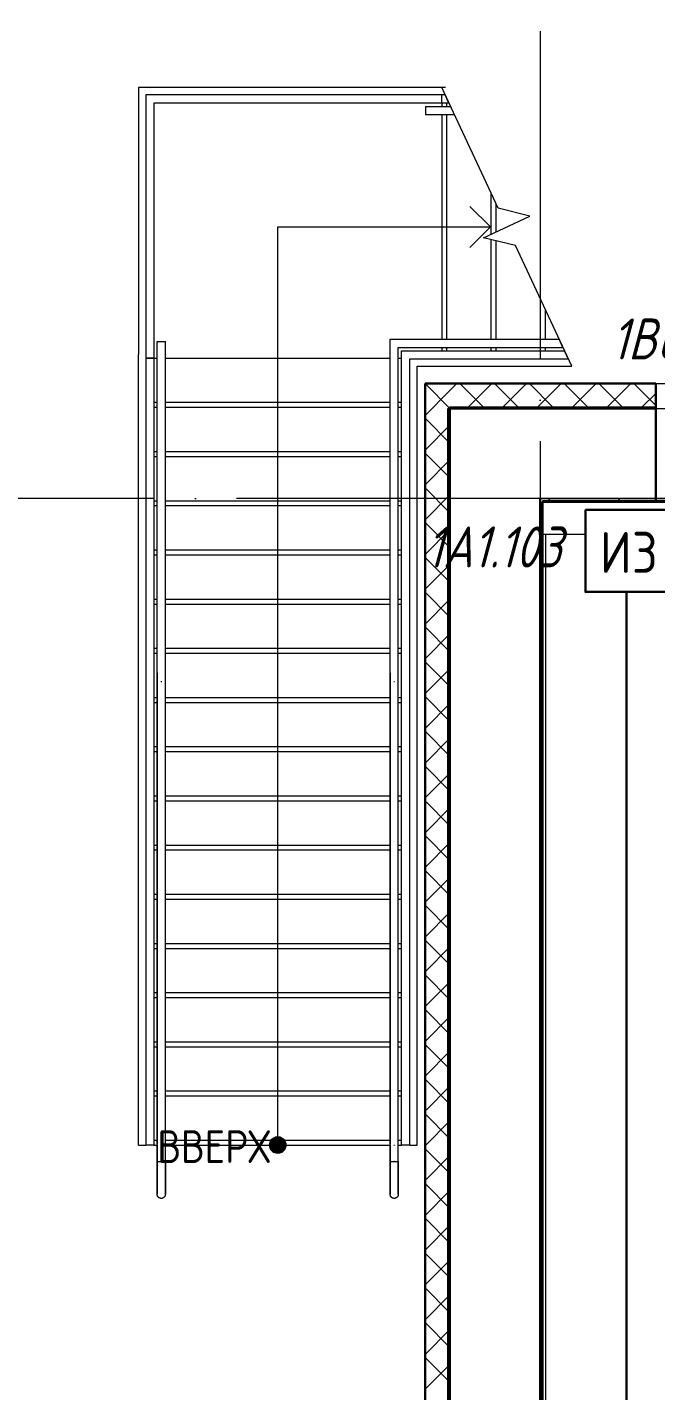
# Model space of a CAD drawing. Header units: millimetres. Extents: x -259793 to 1187961, y -549744 to 43070.
# Drawn here: x -61583 to -57751, y 21415 to 29731 of the extents above; entities that cross this region are included whole.
import ezdxf
from ezdxf.enums import TextEntityAlignment as Align

# ---------------------------------------------------------------- set-up
doc = ezdxf.new("R2010")
doc.units = ezdxf.units.MM
doc.linetypes.add('ADSK_Линия сетки', pattern=[25, 20, -2.5, 0, -2.5])
for name, color, linetype, lineweight in [('RC-Извещатели_охранные', 5, 'Continuous', 30), ('RC-Прочее_оборудование', 5, 'Continuous', 30), ('Лестницы', 252, 'Continuous', 9), ('лс', 5, 'Continuous', 30), ('Ограждение', 252, 'Continuous', 9), ('Оси', 252, 'Continuous', 9), ('Стены внутренние', 7, 'Continuous', 18), ('Стены наружные', 7, 'Continuous', 18), ('Стены штриховка', 7, 'Continuous', 9), ('Стрелки вверх', 7, 'Continuous', 18), ('Траектории лестницы', 7, 'Continuous', 18)]:
    doc.layers.add(name, color=color, linetype=linetype, lineweight=lineweight)
doc.layers.add('RC-Позиционные_обозначения', color=7, linetype='Continuous')
doc.styles.add('GOST Common_1', font='', dxfattribs={"height": 250})
doc.styles.add('ISOCPEUR', font='isocpeur.ttf', dxfattribs={"width": 0.9, "height": 350})
doc.styles.add('RubezhCAD', font='', dxfattribs={"oblique": 10})
doc.styles.get("Standard").update_dxf_attribs({"font": ''})
doc.styles.get('GOST Common_1').set_extended_font_data('GOST type B')
doc.styles.get('RubezhCAD').set_extended_font_data('GOST type A')
doc.styles.get('Standard').set_extended_font_data('GOST type B')

# ---------------------------------------------------------------- blocks, each defined once
blk = doc.blocks.new('RC-UGO-IOM-02')
at = {"layer": 'RC-Извещатели_охранные'}
blk.add_point((0, 0), dxfattribs=at)
blk.add_attdef('PSTN', text='', height=2.5, dxfattribs=at).set_placement((0.977, 2.603), align=Align.BOTTOM_LEFT)
blk.add_wipeout([(2.5, -2.5), (2.5, 2.5), (-2.5, 2.5), (-2.5, -2.5)]).dxf.layer = 'RC-Извещатели_охранные'
blk.add_wipeout([(-2.5, -2.5), (-2.5, 2.5), (2.5, 2.5), (2.5, -2.5)]).dxf.layer = 'RC-Извещатели_охранные'
h = blk.add_hatch(color=256, dxfattribs=at)
h.dxf.hatch_style = 1
h.paths.add_polyline_path([(2.5, 0.8), (2.5, 2.506), (-2.5, 2.499), (-2.5, 0.8)])
h = blk.add_hatch(color=256, dxfattribs=at)
h.dxf.hatch_style = 1
h.paths.add_polyline_path([(2.5, -2.5), (2.5, -0.794), (-2.5, -0.801), (-2.5, -2.5)])
blk.add_lwpolyline([(-2.5, -2.5), (2.5, -2.5), (2.5, 2.5), (-2.5, 2.5)], close=True, dxfattribs=at)
blk = doc.blocks.new('RC-UGO-IZ-01')
at = {"layer": 'RC-Прочее_оборудование'}
blk.add_point((2.5, 0), dxfattribs=at)
blk.add_attdef('PSTN', text='', height=2.5, dxfattribs=at).set_placement((5.664, 2.581), align=Align.BOTTOM_CENTER)
blk.add_wipeout([(2.493, -2.499), (-2.493, -2.499), (-2.493, 2.499), (2.493, 2.499)]).dxf.layer = 'RC-Прочее_оборудование'
blk.add_wipeout([(-2.493, -2.499), (-2.493, 2.499), (2.493, 2.499), (2.493, -2.499)]).dxf.layer = 'RC-Прочее_оборудование'
blk.add_lwpolyline([(-2.493, 2.499), (2.493, 2.499), (2.493, -2.499), (-2.493, -2.499), (-2.493, 2.499)], close=True, dxfattribs=at)
blk.add_lwpolyline([(-2.493, 2.499), (-2.487, 2.499)], dxfattribs=at)
blk.add_lwpolyline([(-2.493, 2.499), (-2.487, 2.499)], dxfattribs=at)
at = {"layer": 'RC-Прочее_оборудование', "ltscale": 100, "style": 'ISOCPEUR', "width": 0.9}
blk.add_text('ИЗ', height=2.5, dxfattribs=at).set_placement((0.145, -0.085), align=Align.MIDDLE)
blk = doc.blocks.new('1 этаж')
at = {"layer": 'Стрелки вверх', "true_color": 0x636466}
h = blk.add_hatch(color=251, dxfattribs=at)
edge = h.paths.add_edge_path()
edge.add_arc((-60055.8, 22913.3), 50, 0, 360)
blk.add_hatch(color=251, dxfattribs=at).paths.add_polyline_path([(-60055.8, 22863.3), (-60028.8, 22871.2), (-60010.3, 22892.5), (-60006.3, 22920.4), (-60018, 22946), (-60041.7, 22961.2), (-60069.9, 22961.2), (-60093.6, 22946), (-60105.3, 22920.4), (-60101.3, 22892.5), (-60082.8, 22871.2)])
at = {"layer": 'Лестницы', "color": 251, "true_color": 0x636466}
for p, q in [((-60905.8, 29363.3), (-60905.8, 27735.9)), ((-59033.2, 29363.3), (-60905.8, 29363.3)), ((-58712.3, 28626.6), (-59055.8, 29363.3)), ((-59055.8, 29268.3), (-59055.8, 29248.3)), ((-59055.8, 29198.3), (-59055.8, 27828.3)), ((-59025.8, 29268.3), (-59025.8, 29248.3)), ((-59025.8, 29198.3), (-59025.8, 27828.3)), ((-58755.8, 28719.9), (-58755.8, 28468.3)), ((-58725.8, 28655.6), (-58725.8, 28482.3)), ((-58517.8, 28579.3), (-58712.3, 28626.6)), ((-58801.1, 28447.2), (-58517.8, 28579.3)), ((-58606.6, 28400), (-58801.1, 28447.2)), ((-58755.8, 28436.2), (-58755.8, 27828.3)), ((-58725.8, 28428.9), (-58725.8, 27828.3)), ((-58263.1, 27663.3), (-58606.6, 28400)), ((-58455.8, 28076.6), (-58455.8, 27828.3)), ((-58425.8, 28012.2), (-58425.8, 27828.3)), ((-59055.8, 27778.3), (-59055.8, 27758.3)), ((-59025.8, 27778.3), (-59025.8, 27758.3)), ((-58755.8, 27778.3), (-58755.8, 27758.3)), ((-58725.8, 27778.3), (-58725.8, 27758.3)), ((-58455.8, 27778.3), (-58455.8, 27758.3)), ((-58425.8, 27778.3), (-58425.8, 27758.3)), ((-60905.8, 22913.3), (-60905.8, 27735.9)), ((-60811.2, 27713.3), (-60791.2, 27713.3)), ((-60741.2, 27713.3), (-59370.8, 27713.3)), ((-59320.8, 27713.3), (-59300.8, 27713.3)), ((-59205.8, 27663.3), (-59033.2, 27663.3)), ((-59205.8, 22913.3), (-59205.8, 27663.3)), ((-59033.2, 27663.3), (-58263.1, 27663.3)), ((-60811.2, 27443.3), (-60791.2, 27443.3)), ((-60741.2, 27443.3), (-59370.8, 27443.3)), ((-59320.8, 27443.3), (-59300.8, 27443.3)), ((-60811.2, 27413.3), (-60791.2, 27413.3)), ((-60741.2, 27413.3), (-59370.8, 27413.3)), ((-59320.8, 27413.3), (-59300.8, 27413.3)), ((-60811.2, 27143.3), (-60791.2, 27143.3)), ((-60811.2, 27113.3), (-60791.2, 27113.3)), ((-60741.2, 27143.3), (-59370.8, 27143.3)), ((-60741.2, 27113.3), (-59370.8, 27113.3)), ((-59320.8, 27143.3), (-59300.8, 27143.3)), ((-59320.8, 27113.3), (-59300.8, 27113.3)), ((-60811.2, 26843.3), (-60791.2, 26843.3)), ((-60811.2, 26813.3), (-60791.2, 26813.3)), ((-60741.2, 26843.3), (-59370.8, 26843.3)), ((-60741.2, 26813.3), (-59370.8, 26813.3)), ((-59320.8, 26843.3), (-59300.8, 26843.3)), ((-59320.8, 26813.3), (-59300.8, 26813.3)), ((-60811.2, 26543.3), (-60791.2, 26543.3)), ((-60741.2, 26543.3), (-59370.8, 26543.3)), ((-59320.8, 26543.3), (-59300.8, 26543.3)), ((-60811.2, 26513.3), (-60791.2, 26513.3)), ((-60741.2, 26513.3), (-59370.8, 26513.3)), ((-59320.8, 26513.3), (-59300.8, 26513.3)), ((-60811.2, 26243.3), (-60791.2, 26243.3)), ((-60811.2, 26213.3), (-60791.2, 26213.3)), ((-60741.2, 26243.3), (-59370.8, 26243.3)), ((-60741.2, 26213.3), (-59370.8, 26213.3)), ((-59320.8, 26243.3), (-59300.8, 26243.3)), ((-59320.8, 26213.3), (-59300.8, 26213.3)), ((-60811.2, 25943.3), (-60791.2, 25943.3)), ((-60811.2, 25913.3), (-60791.2, 25913.3)), ((-60741.2, 25943.3), (-59370.8, 25943.3)), ((-60741.2, 25913.3), (-59370.8, 25913.3)), ((-59320.8, 25943.3), (-59300.8, 25943.3)), ((-59320.8, 25913.3), (-59300.8, 25913.3)), ((-60811.2, 25643.3), (-60791.2, 25643.3)), ((-60811.2, 25613.3), (-60791.2, 25613.3)), ((-60741.2, 25643.3), (-59370.8, 25643.3)), ((-60741.2, 25613.3), (-59370.8, 25613.3)), ((-59320.8, 25643.3), (-59300.8, 25643.3)), ((-59320.8, 25613.3), (-59300.8, 25613.3)), ((-60811.2, 25343.3), (-60791.2, 25343.3)), ((-60811.2, 25313.3), (-60791.2, 25313.3)), ((-60741.2, 25343.3), (-59370.8, 25343.3)), ((-60741.2, 25313.3), (-59370.8, 25313.3)), ((-59320.8, 25343.3), (-59300.8, 25343.3)), ((-59320.8, 25313.3), (-59300.8, 25313.3)), ((-60811.2, 25043.3), (-60791.2, 25043.3)), ((-60741.2, 25043.3), (-59370.8, 25043.3)), ((-59320.8, 25043.3), (-59300.8, 25043.3)), ((-60811.2, 25013.3), (-60791.2, 25013.3)), ((-60741.2, 25013.3), (-59370.8, 25013.3)), ((-59320.8, 25013.3), (-59300.8, 25013.3)), ((-60811.2, 24743.3), (-60791.2, 24743.3)), ((-60811.2, 24713.3), (-60791.2, 24713.3)), ((-60741.2, 24743.3), (-59370.8, 24743.3)), ((-60741.2, 24713.3), (-59370.8, 24713.3)), ((-59320.8, 24743.3), (-59300.8, 24743.3)), ((-59320.8, 24713.3), (-59300.8, 24713.3)), ((-60811.2, 24443.3), (-60791.2, 24443.3)), ((-60811.2, 24413.3), (-60791.2, 24413.3)), ((-60741.2, 24443.3), (-59370.8, 24443.3)), ((-60741.2, 24413.3), (-59370.8, 24413.3)), ((-59320.8, 24443.3), (-59300.8, 24443.3)), ((-59320.8, 24413.3), (-59300.8, 24413.3)), ((-60811.2, 24143.3), (-60791.2, 24143.3)), ((-60741.2, 24143.3), (-59370.8, 24143.3)), ((-59320.8, 24143.3), (-59300.8, 24143.3)), ((-60811.2, 24113.3), (-60791.2, 24113.3)), ((-60741.2, 24113.3), (-59370.8, 24113.3)), ((-59320.8, 24113.3), (-59300.8, 24113.3)), ((-60811.2, 23843.3), (-60791.2, 23843.3)), ((-60811.2, 23813.3), (-60791.2, 23813.3)), ((-60741.2, 23843.3), (-59370.8, 23843.3)), ((-60741.2, 23813.3), (-59370.8, 23813.3)), ((-59320.8, 23843.3), (-59300.8, 23843.3)), ((-59320.8, 23813.3), (-59300.8, 23813.3)), ((-60811.2, 23543.3), (-60791.2, 23543.3)), ((-60741.2, 23543.3), (-59370.8, 23543.3)), ((-59320.8, 23543.3), (-59300.8, 23543.3)), ((-60811.2, 23513.3), (-60791.2, 23513.3)), ((-60741.2, 23513.3), (-59370.8, 23513.3)), ((-59320.8, 23513.3), (-59300.8, 23513.3)), ((-60811.2, 23243.3), (-60791.2, 23243.3)), ((-60811.2, 23213.3), (-60791.2, 23213.3)), ((-60741.2, 23243.3), (-59370.8, 23243.3)), ((-60741.2, 23213.3), (-59370.8, 23213.3)), ((-59320.8, 23243.3), (-59300.8, 23243.3)), ((-59320.8, 23213.3), (-59300.8, 23213.3)), ((-60905.8, 22913.3), (-60861.2, 22913.3)), ((-60811.2, 22943.3), (-60791.2, 22943.3)), ((-60811.2, 22913.3), (-60791.2, 22913.3)), ((-60741.2, 22943.3), (-59370.8, 22943.3)), ((-60741.2, 22913.3), (-59370.8, 22913.3)), ((-59320.8, 22943.3), (-59300.8, 22943.3)), ((-59320.8, 22913.3), (-59300.8, 22913.3)), ((-59250.8, 22913.3), (-59205.8, 22913.3))]:
    blk.add_line(p, q, dxfattribs=at)
at = {"layer": 'Ограждение', "color": 251, "true_color": 0x636466}
for p, q in [((-60861.2, 29318.3), (-60861.2, 27713.3)), ((-59055.8, 29318.3), (-60861.2, 29318.3)), ((-59055.8, 29268.3), (-59055.8, 29318.3)), ((-59034.8, 29318.3), (-59055.8, 29318.3)), ((-59011.5, 29268.3), (-59034.8, 29318.3)), ((-59011.5, 29268.3), (-59034.8, 29318.3)), ((-60811.2, 29268.3), (-60811.2, 27713.3)), ((-59055.8, 29268.3), (-60811.2, 29268.3)), ((-59155.8, 29248.3), (-59155.8, 29198.3)), ((-59155.8, 29248.3), (-59055.8, 29248.3)), ((-59155.8, 29198.3), (-59055.8, 29198.3)), ((-59011.5, 29268.3), (-59055.8, 29268.3)), ((-59055.8, 29248.3), (-59002.2, 29248.3)), ((-59055.8, 29198.3), (-58978.9, 29198.3)), ((-58978.9, 29198.3), (-59002.2, 29248.3)), ((-60791.2, 27813.3), (-60741.2, 27813.3)), ((-60791.2, 27413.3), (-60791.2, 27813.3)), ((-60741.2, 27413.3), (-60741.2, 27813.3)), ((-59370.8, 27828.3), (-59220.4, 27828.3)), ((-59370.8, 27677.9), (-59370.8, 27828.3)), ((-59320.8, 27778.3), (-59220.4, 27778.3)), ((-59320.8, 27677.9), (-59320.8, 27778.3)), ((-59220.4, 27828.3), (-58340, 27828.3)), ((-59220.4, 27778.3), (-58316.7, 27778.3)), ((-58316.7, 27778.3), (-58340, 27828.3)), ((-60861.2, 27713.3), (-60811.2, 27713.3)), ((-60861.2, 27713.3), (-60861.2, 27413.3)), ((-60811.2, 27713.3), (-60861.2, 27713.3)), ((-60811.2, 27713.3), (-60811.2, 27413.3)), ((-59300.8, 27758.3), (-59000.8, 27758.3)), ((-59300.8, 27413.3), (-59300.8, 27758.3)), ((-59250.8, 27708.3), (-59000.8, 27708.3)), ((-59250.8, 27413.3), (-59250.8, 27708.3)), ((-59000.8, 27758.3), (-58307.4, 27758.3)), ((-59000.8, 27708.3), (-58284.1, 27708.3)), ((-58284.1, 27708.3), (-58307.4, 27758.3)), ((-58284.1, 27708.3), (-58307.4, 27758.3)), ((-59370.8, 27413.3), (-59370.8, 27677.9)), ((-59320.8, 27413.3), (-59320.8, 27677.9)), ((-60861.2, 27413.3), (-60861.2, 22913.3)), ((-60811.2, 27413.3), (-60811.2, 22913.3)), ((-60791.2, 22913.3), (-60791.2, 27413.3)), ((-60741.2, 22913.3), (-60741.2, 27413.3)), ((-59370.8, 22913.3), (-59370.8, 27413.3)), ((-59320.8, 22913.3), (-59320.8, 27413.3)), ((-59300.8, 22913.3), (-59300.8, 27413.3)), ((-59250.8, 22913.3), (-59250.8, 27413.3)), ((-57750.8, 26856.3), (-56000.8, 26856.3)), ((-54910.8, 26636.3), (-58440.8, 26636.3)), ((-58420.8, 21341.3), (-58420.8, 26636.3)), ((-60791.2, 25793), (-60791.2, 22919.5)), ((-60741.2, 22919.5), (-60741.2, 25793)), ((-59370.8, 25793), (-59370.8, 22919.5)), ((-59320.8, 22919.5), (-59320.8, 25793)), ((-60811.2, 22913.3), (-60861.2, 22913.3)), ((-60791.2, 22913.8), (-60791.2, 22813.3)), ((-60791.2, 22813.3), (-60791.2, 22913.3)), ((-60741.2, 22813.3), (-60741.2, 22913.8)), ((-60741.2, 22813.3), (-60741.2, 22913.3)), ((-59370.8, 22913.8), (-59370.8, 22813.3)), ((-59370.8, 22813.3), (-59370.8, 22913.3)), ((-59320.8, 22813.3), (-59320.8, 22913.8)), ((-59320.8, 22813.3), (-59320.8, 22913.3)), ((-59250.8, 22913.3), (-59300.8, 22913.3)), ((-60791.2, 22813.3), (-60741.2, 22813.3)), ((-60768.5, 22813.3), (-60763.9, 22813.3)), ((-60766.2, 22813.3), (-60768.5, 22813.3)), ((-60763.9, 22813.3), (-60766.2, 22813.3)), ((-59370.8, 22813.3), (-59320.8, 22813.3)), ((-59348.1, 22813.3), (-59343.5, 22813.3)), ((-59345.8, 22813.3), (-59348.1, 22813.3)), ((-59343.5, 22813.3), (-59345.8, 22813.3))]:
    blk.add_line(p, q, dxfattribs=at)
at = {"layer": 'Ограждение', "color": 251, "true_color": 0x636466, "flags": 128}
for points in [[(-60768.9, 25740.1), (-60766.2, 25739.7), (-60763.5, 25740.1)], [(-59348.5, 25740.1), (-59345.8, 25739.7), (-59343.1, 25740.1)], [(-60791.2, 22813.3), (-60791.2, 22805.3), (-60791.2, 22797.3), (-60791.2, 22789.3), (-60791.2, 22781.4), (-60791.2, 22773.5), (-60791.2, 22765.7), (-60791.2, 22758), (-60791.2, 22750.4), (-60791.2, 22742.8), (-60791.2, 22735.4), (-60791.2, 22728.1), (-60791.2, 22720.9), (-60791.2, 22713.9), (-60791.2, 22707), (-60791.2, 22700.3), (-60791.2, 22693.8), (-60791.2, 22687.5), (-60791.2, 22681.4), (-60791.2, 22675.5), (-60791.2, 22669.8), (-60791.2, 22664.3), (-60791.2, 22659.1), (-60791.2, 22654.1), (-60791.2, 22649.4), (-60791.2, 22645), (-60791.2, 22640.8), (-60791.2, 22636.9), (-60791.2, 22633.2), (-60791.2, 22629.9), (-60791.2, 22626.9), (-60791.2, 22624.1), (-60791.2, 22621.7), (-60791.2, 22619.5), (-60791.2, 22617.7), (-60791.2, 22616.2), (-60791.2, 22615), (-60791.2, 22614.1), (-60791.2, 22613.5), (-60791.2, 22613.3), (-60791.2, 22613.3)], [(-60791.2, 22613.3), (-60791.2, 22613.4), (-60791.2, 22613.9), (-60791.2, 22614.7), (-60791.2, 22615.8), (-60791.2, 22617.3), (-60791.2, 22619), (-60791.2, 22621.1), (-60791.2, 22623.4), (-60791.2, 22626.1), (-60791.2, 22629.1), (-60791.2, 22632.3), (-60791.2, 22635.9), (-60791.2, 22639.7), (-60791.2, 22643.8), (-60791.2, 22648.2), (-60791.2, 22652.8), (-60791.2, 22657.8), (-60791.2, 22662.9), (-60791.2, 22668.3), (-60791.2, 22673.9), (-60791.2, 22679.8), (-60791.2, 22685.8), (-60791.2, 22692.1), (-60791.2, 22698.6), (-60791.2, 22705.2), (-60791.2, 22712), (-60791.2, 22719), (-60791.2, 22726.1), (-60791.2, 22733.4), (-60791.2, 22740.8), (-60791.2, 22748.3), (-60791.2, 22755.9), (-60791.2, 22763.6), (-60791.2, 22771.4), (-60791.2, 22779.3), (-60791.2, 22787.2), (-60791.2, 22795.1), (-60791.2, 22803.1), (-60791.2, 22811.1), (-60791.2, 22813.3)], [(-60741.2, 22813.3), (-60741.2, 22805.3), (-60741.2, 22797.3), (-60741.2, 22789.3), (-60741.2, 22781.4), (-60741.2, 22773.5), (-60741.2, 22765.7), (-60741.2, 22758), (-60741.2, 22750.4), (-60741.2, 22742.8), (-60741.2, 22735.4), (-60741.2, 22728.1), (-60741.2, 22720.9), (-60741.2, 22713.9), (-60741.2, 22707), (-60741.2, 22700.3), (-60741.2, 22693.8), (-60741.2, 22687.5), (-60741.2, 22681.4), (-60741.2, 22675.5), (-60741.2, 22669.8), (-60741.2, 22664.3), (-60741.2, 22659.1), (-60741.2, 22654.1), (-60741.2, 22649.4), (-60741.2, 22645), (-60741.2, 22640.8), (-60741.2, 22636.9), (-60741.2, 22633.2), (-60741.2, 22629.9), (-60741.2, 22626.9), (-60741.2, 22624.1), (-60741.2, 22621.7), (-60741.2, 22619.5), (-60741.2, 22617.7), (-60741.2, 22616.2), (-60741.2, 22615), (-60741.2, 22614.1), (-60741.2, 22613.5), (-60741.2, 22613.3), (-60741.2, 22613.3)], [(-60741.2, 22613.3), (-60741.2, 22613.4), (-60741.2, 22613.9), (-60741.2, 22614.7), (-60741.2, 22615.8), (-60741.2, 22617.3), (-60741.2, 22619), (-60741.2, 22621.1), (-60741.2, 22623.4), (-60741.2, 22626.1), (-60741.2, 22629.1), (-60741.2, 22632.3), (-60741.2, 22635.9), (-60741.2, 22639.7), (-60741.2, 22643.8), (-60741.2, 22648.2), (-60741.2, 22652.8), (-60741.2, 22657.8), (-60741.2, 22662.9), (-60741.2, 22668.3), (-60741.2, 22673.9), (-60741.2, 22679.8), (-60741.2, 22685.8), (-60741.2, 22692.1), (-60741.2, 22698.6), (-60741.2, 22705.2), (-60741.2, 22712), (-60741.2, 22719), (-60741.2, 22726.1), (-60741.2, 22733.4), (-60741.2, 22740.8), (-60741.2, 22748.3), (-60741.2, 22755.9), (-60741.2, 22763.6), (-60741.2, 22771.4), (-60741.2, 22779.3), (-60741.2, 22787.2), (-60741.2, 22795.1), (-60741.2, 22803.1), (-60741.2, 22811.1), (-60741.2, 22813.3)], [(-59370.8, 22813.3), (-59370.8, 22805.3), (-59370.8, 22797.3), (-59370.8, 22789.3), (-59370.8, 22781.4), (-59370.8, 22773.5), (-59370.8, 22765.7), (-59370.8, 22758), (-59370.8, 22750.4), (-59370.8, 22742.8), (-59370.8, 22735.4), (-59370.8, 22728.1), (-59370.8, 22720.9), (-59370.8, 22713.9), (-59370.8, 22707), (-59370.8, 22700.3), (-59370.8, 22693.8), (-59370.8, 22687.5), (-59370.8, 22681.4), (-59370.8, 22675.5), (-59370.8, 22669.8), (-59370.8, 22664.3), (-59370.8, 22659.1), (-59370.8, 22654.1), (-59370.8, 22649.4), (-59370.8, 22645), (-59370.8, 22640.8), (-59370.8, 22636.9), (-59370.8, 22633.2), (-59370.8, 22629.9), (-59370.8, 22626.9), (-59370.8, 22624.1), (-59370.8, 22621.7), (-59370.8, 22619.5), (-59370.8, 22617.7), (-59370.8, 22616.2), (-59370.8, 22615), (-59370.8, 22614.1), (-59370.8, 22613.5), (-59370.8, 22613.3), (-59370.8, 22613.3)], [(-59370.8, 22613.3), (-59370.8, 22613.4), (-59370.8, 22613.9), (-59370.8, 22614.7), (-59370.8, 22615.8), (-59370.8, 22617.3), (-59370.8, 22619), (-59370.8, 22621.1), (-59370.8, 22623.4), (-59370.8, 22626.1), (-59370.8, 22629.1), (-59370.8, 22632.3), (-59370.8, 22635.9), (-59370.8, 22639.7), (-59370.8, 22643.8), (-59370.8, 22648.2), (-59370.8, 22652.8), (-59370.8, 22657.8), (-59370.8, 22662.9), (-59370.8, 22668.3), (-59370.8, 22673.9), (-59370.8, 22679.8), (-59370.8, 22685.8), (-59370.8, 22692.1), (-59370.8, 22698.6), (-59370.8, 22705.2), (-59370.8, 22712), (-59370.8, 22719), (-59370.8, 22726.1), (-59370.8, 22733.4), (-59370.8, 22740.8), (-59370.8, 22748.3), (-59370.8, 22755.9), (-59370.8, 22763.6), (-59370.8, 22771.4), (-59370.8, 22779.3), (-59370.8, 22787.2), (-59370.8, 22795.1), (-59370.8, 22803.1), (-59370.8, 22811.1), (-59370.8, 22813.3)], [(-59320.8, 22813.3), (-59320.8, 22805.3), (-59320.8, 22797.3), (-59320.8, 22789.3), (-59320.8, 22781.4), (-59320.8, 22773.5), (-59320.8, 22765.7), (-59320.8, 22758), (-59320.8, 22750.4), (-59320.8, 22742.8), (-59320.8, 22735.4), (-59320.8, 22728.1), (-59320.8, 22720.9), (-59320.8, 22713.9), (-59320.8, 22707), (-59320.8, 22700.3), (-59320.8, 22693.8), (-59320.8, 22687.5), (-59320.8, 22681.4), (-59320.8, 22675.5), (-59320.8, 22669.8), (-59320.8, 22664.3), (-59320.8, 22659.1), (-59320.8, 22654.1), (-59320.8, 22649.4), (-59320.8, 22645), (-59320.8, 22640.8), (-59320.8, 22636.9), (-59320.8, 22633.2), (-59320.8, 22629.9), (-59320.8, 22626.9), (-59320.8, 22624.1), (-59320.8, 22621.7), (-59320.8, 22619.5), (-59320.8, 22617.7), (-59320.8, 22616.2), (-59320.8, 22615), (-59320.8, 22614.1), (-59320.8, 22613.5), (-59320.8, 22613.3), (-59320.8, 22613.3)], [(-59320.8, 22613.3), (-59320.8, 22613.4), (-59320.8, 22613.9), (-59320.8, 22614.7), (-59320.8, 22615.8), (-59320.8, 22617.3), (-59320.8, 22619), (-59320.8, 22621.1), (-59320.8, 22623.4), (-59320.8, 22626.1), (-59320.8, 22629.1), (-59320.8, 22632.3), (-59320.8, 22635.9), (-59320.8, 22639.7), (-59320.8, 22643.8), (-59320.8, 22648.2), (-59320.8, 22652.8), (-59320.8, 22657.8), (-59320.8, 22662.9), (-59320.8, 22668.3), (-59320.8, 22673.9), (-59320.8, 22679.8), (-59320.8, 22685.8), (-59320.8, 22692.1), (-59320.8, 22698.6), (-59320.8, 22705.2), (-59320.8, 22712), (-59320.8, 22719), (-59320.8, 22726.1), (-59320.8, 22733.4), (-59320.8, 22740.8), (-59320.8, 22748.3), (-59320.8, 22755.9), (-59320.8, 22763.6), (-59320.8, 22771.4), (-59320.8, 22779.3), (-59320.8, 22787.2), (-59320.8, 22795.1), (-59320.8, 22803.1), (-59320.8, 22811.1), (-59320.8, 22813.3)], [(-60766.2, 22588.3), (-60767.2, 22588.3), (-60768.2, 22588.3), (-60769.2, 22588.4), (-60770.2, 22588.6), (-60771.2, 22588.8), (-60772.1, 22589), (-60773.1, 22589.2), (-60774.1, 22589.5), (-60775, 22589.9), (-60775.9, 22590.2), (-60776.9, 22590.7), (-60777.7, 22591.1), (-60778.6, 22591.6), (-60779.5, 22592.1), (-60780.3, 22592.6), (-60781.1, 22593.2), (-60781.9, 22593.8), (-60782.7, 22594.5), (-60783.4, 22595.1), (-60784.1, 22595.9), (-60784.8, 22596.6), (-60785.5, 22597.3), (-60786.1, 22598.1), (-60786.7, 22598.9), (-60787.2, 22599.8), (-60787.8, 22600.6), (-60788.3, 22601.5), (-60788.7, 22602.4), (-60789.1, 22603.3), (-60789.5, 22604.2), (-60789.8, 22605.1), (-60790.2, 22606.1), (-60790.4, 22607.1), (-60790.6, 22608), (-60790.8, 22609), (-60791, 22610), (-60791.1, 22611), (-60791.2, 22612), (-60791.2, 22613), (-60791.2, 22613.3)], [(-60741.2, 22613.3), (-60741.2, 22612.3), (-60741.3, 22611.3), (-60741.4, 22610.3), (-60741.5, 22609.3), (-60741.7, 22608.3), (-60741.9, 22607.3), (-60742.2, 22606.4), (-60742.5, 22605.4), (-60742.8, 22604.5), (-60743.2, 22603.5), (-60743.6, 22602.6), (-60744, 22601.7), (-60744.5, 22600.8), (-60745, 22600), (-60745.6, 22599.2), (-60746.1, 22598.3), (-60746.8, 22597.5), (-60747.4, 22596.8), (-60748.1, 22596), (-60748.8, 22595.3), (-60749.5, 22594.7), (-60750.3, 22594), (-60751.1, 22593.4), (-60751.9, 22592.8), (-60752.7, 22592.2), (-60753.5, 22591.7), (-60754.4, 22591.2), (-60755.3, 22590.8), (-60756.2, 22590.3), (-60757.1, 22590), (-60758.1, 22589.6), (-60759, 22589.3), (-60760, 22589.1), (-60761, 22588.8), (-60762, 22588.6), (-60762.9, 22588.5), (-60763.9, 22588.4), (-60764.9, 22588.3), (-60765.9, 22588.3), (-60766.2, 22588.3)], [(-59345.8, 22588.3), (-59346.8, 22588.3), (-59347.8, 22588.3), (-59348.8, 22588.4), (-59349.8, 22588.6), (-59350.8, 22588.8), (-59351.7, 22589), (-59352.7, 22589.2), (-59353.7, 22589.5), (-59354.6, 22589.9), (-59355.5, 22590.2), (-59356.5, 22590.7), (-59357.3, 22591.1), (-59358.2, 22591.6), (-59359.1, 22592.1), (-59359.9, 22592.6), (-59360.7, 22593.2), (-59361.5, 22593.8), (-59362.3, 22594.5), (-59363, 22595.1), (-59363.7, 22595.9), (-59364.4, 22596.6), (-59365.1, 22597.3), (-59365.7, 22598.1), (-59366.3, 22598.9), (-59366.8, 22599.8), (-59367.4, 22600.6), (-59367.9, 22601.5), (-59368.3, 22602.4), (-59368.7, 22603.3), (-59369.1, 22604.2), (-59369.4, 22605.1), (-59369.8, 22606.1), (-59370, 22607.1), (-59370.2, 22608), (-59370.4, 22609), (-59370.6, 22610), (-59370.7, 22611), (-59370.8, 22612), (-59370.8, 22613), (-59370.8, 22613.3)], [(-59320.8, 22613.3), (-59320.8, 22612.3), (-59320.9, 22611.3), (-59321, 22610.3), (-59321.1, 22609.3), (-59321.3, 22608.3), (-59321.5, 22607.3), (-59321.8, 22606.4), (-59322.1, 22605.4), (-59322.4, 22604.5), (-59322.8, 22603.5), (-59323.2, 22602.6), (-59323.6, 22601.7), (-59324.1, 22600.8), (-59324.6, 22600), (-59325.2, 22599.2), (-59325.7, 22598.3), (-59326.4, 22597.5), (-59327, 22596.8), (-59327.7, 22596), (-59328.4, 22595.3), (-59329.1, 22594.7), (-59329.9, 22594), (-59330.7, 22593.4), (-59331.5, 22592.8), (-59332.3, 22592.2), (-59333.1, 22591.7), (-59334, 22591.2), (-59334.9, 22590.8), (-59335.8, 22590.3), (-59336.7, 22590), (-59337.7, 22589.6), (-59338.6, 22589.3), (-59339.6, 22589.1), (-59340.6, 22588.8), (-59341.6, 22588.6), (-59342.5, 22588.5), (-59343.5, 22588.4), (-59344.5, 22588.3), (-59345.5, 22588.3), (-59345.8, 22588.3)]]:
    blk.add_lwpolyline(points, dxfattribs=at)
at = {"layer": 'Ограждение', "color": 251, "true_color": 0x636466}
for points in [[(-60768.3, 22913.3), (-60767.6, 22913.3), (-60766.2, 22913.3), (-60764.8, 22913.3), (-60764.1, 22913.3)], [(-59347.9, 22913.3), (-59347.2, 22913.3), (-59345.8, 22913.3), (-59344.4, 22913.3), (-59343.7, 22913.3)]]:
    blk.add_open_spline(points, degree=3, dxfattribs=at)
at = {"layer": 'Оси', "color": 251, "linetype": 'ADSK_Линия сетки', "ltscale": 100, "true_color": 0x636466}
for p, q in [((-58455.8, 32206.9), (-58455.8, 10956.3)), ((-805.8, 26856.3), (-72528.1, 26856.3))]:
    blk.add_line(p, q, dxfattribs=at)
at = {"layer": 'Стены внутренние', "color": 251, "lineweight": 30, "true_color": 0x636466}
for p, q in [((-59157.8, 27558.3), (-59157.8, 14754.3)), ((-57750.8, 27558.3), (-59157.8, 27558.3)), ((-57750.8, 27416.3), (-57750.8, 27558.3)), ((-57750.8, 26856.3), (-57750.8, 27406.3))]:
    blk.add_line(p, q, dxfattribs=at)
at = {"layer": 'Стены внутренние', "color": 251, "linetype": 'Continuous', "lineweight": 9, "true_color": 0x636466}
for p, q in [((-59005.8, 27406.2), (-59155.8, 27556.2)), ((-59005.8, 27515.8), (-58965.4, 27556.3)), ((-58803.7, 27416.3), (-58943.7, 27556.3)), ((-58893.2, 27416.3), (-58753.2, 27556.3)), ((-58591.6, 27416.3), (-58731.6, 27556.3)), ((-58702.8, 27556.3), (-58704, 27558.3)), ((-58681.1, 27416.3), (-58541.1, 27556.3)), ((-58379.4, 27416.3), (-58519.4, 27556.3)), ((-58468.2, 27556.3), (-58469.3, 27558.3)), ((-58469, 27416.3), (-58329, 27556.3)), ((-58167.3, 27416.3), (-58307.3, 27556.3)), ((-58256.8, 27416.3), (-58116.8, 27556.3)), ((-57955.2, 27416.3), (-58095.2, 27556.3)), ((-58044.7, 27416.3), (-57904.7, 27556.3)), ((-57973, 27558.3), (-57974, 27556.5)), ((-57752.8, 27426), (-57883, 27556.3)), ((-57881.6, 27556.3), (-57882.8, 27558.3)), ((-59155.8, 27365.8), (-59005.8, 27515.8)), ((-57832.6, 27416.3), (-57752.8, 27496)), ((-59155.8, 27338.4), (-59157.8, 27334.9)), ((-59005.8, 27194.1), (-59155.8, 27344.1)), ((-59155.8, 27153.7), (-59005.8, 27303.7)), ((-59005.8, 26982), (-59155.8, 27132)), ((-59155.8, 26941.6), (-59005.8, 27091.6)), ((-59155.8, 26918.5), (-59157.8, 26921.9)), ((-59005.8, 26769.8), (-59155.8, 26919.8)), ((-59155.8, 26729.4), (-59005.8, 26879.4)), ((-59155.8, 26728.8), (-59157.8, 26725.3)), ((-59155.8, 26715.3), (-59157.8, 26718.7)), ((-59005.8, 26557.7), (-59155.8, 26707.7)), ((-59155.8, 26517.3), (-59005.8, 26667.3)), ((-59005.8, 26345.6), (-59155.8, 26495.6)), ((-59155.8, 26305.2), (-59005.8, 26455.2)), ((-59005.8, 26133.4), (-59155.8, 26283.4)), ((-59155.8, 26093), (-59005.8, 26243)), ((-59005.8, 25921.3), (-59155.8, 26071.3)), ((-59155.8, 25880.9), (-59005.8, 26030.9)), ((-59155.8, 25916), (-59157.8, 25912.5)), ((-59005.8, 25709.2), (-59155.8, 25859.2)), ((-59155.8, 25668.8), (-59005.8, 25818.8)), ((-59005.8, 25497.1), (-59155.8, 25647.1)), ((-59155.8, 25456.6), (-59005.8, 25606.6)), ((-59005.8, 25284.9), (-59155.8, 25434.9)), ((-59155.8, 25244.5), (-59005.8, 25394.5)), ((-59005.8, 25072.8), (-59155.8, 25222.8)), ((-59155.8, 25032.4), (-59005.8, 25182.4)), ((-59005.8, 24860.7), (-59155.8, 25010.7)), ((-59155.8, 24820.2), (-59005.8, 24970.2)), ((-59005.8, 24648.5), (-59155.8, 24798.5)), ((-59155.8, 24608.1), (-59005.8, 24758.1)), ((-59005.8, 24436.4), (-59155.8, 24586.4)), ((-59155.8, 24396), (-59005.8, 24546)), ((-59155.8, 24493.6), (-59157.8, 24490.1)), ((-59155.8, 24480.1), (-59157.8, 24483.5)), ((-59005.8, 24224.3), (-59155.8, 24374.3)), ((-59155.8, 24183.8), (-59005.8, 24333.8)), ((-59005.8, 24012.1), (-59155.8, 24162.1)), ((-59155.8, 23971.7), (-59005.8, 24121.7)), ((-59005.8, 23800), (-59155.8, 23950)), ((-59155.8, 23759.6), (-59005.8, 23909.6)), ((-59005.8, 23587.9), (-59155.8, 23737.9)), ((-59155.8, 23680.8), (-59157.8, 23677.3)), ((-59155.8, 23547.4), (-59005.8, 23697.4)), ((-59005.8, 23375.7), (-59155.8, 23525.7)), ((-59155.8, 23335.3), (-59005.8, 23485.3)), ((-59005.8, 23163.6), (-59155.8, 23313.6)), ((-59155.8, 23123.2), (-59005.8, 23273.2)), ((-59005.8, 22951.5), (-59155.8, 23101.5)), ((-59155.8, 22911.1), (-59005.8, 23061.1)), ((-59005.8, 22739.3), (-59155.8, 22889.3)), ((-59155.8, 22698.9), (-59005.8, 22848.9)), ((-59005.8, 22527.2), (-59155.8, 22677.2)), ((-59155.8, 22486.8), (-59005.8, 22636.8)), ((-59005.8, 22315.1), (-59155.8, 22465.1)), ((-59155.8, 22274.7), (-59005.8, 22424.7)), ((-59155.8, 22244.9), (-59157.8, 22248.3)), ((-59005.8, 22102.9), (-59155.8, 22252.9)), ((-59155.8, 22062.5), (-59005.8, 22212.5)), ((-59005.8, 21890.8), (-59155.8, 22040.8)), ((-59155.8, 21850.4), (-59005.8, 22000.4)), ((-59005.8, 21678.7), (-59155.8, 21828.7)), ((-59155.8, 21638.3), (-59005.8, 21788.3)), ((-59005.8, 21466.5), (-59155.8, 21616.5)), ((-59155.8, 21426.1), (-59005.8, 21576.1)), ((-59155.8, 21445.6), (-59157.8, 21442.1))]:
    blk.add_line(p, q, dxfattribs=at)
at = {"layer": 'Стены внутренние', "color": 251, "true_color": 0x636466}
for p, q in [((-57750.8, 27558.3), (-56000.8, 27558.3)), ((-57750.8, 27406.3), (-56000.8, 27406.3)), ((-58455.8, 26856.3), (-57750.8, 26856.3))]:
    blk.add_line(p, q, dxfattribs=at)
at = {"layer": 'Стены наружные', "color": 251, "lineweight": 30, "true_color": 0x636466}
for p, q in [((-59015.8, 27406.3), (-57750.8, 27406.3)), ((-59015.8, 27406.3), (-59015.8, 14906.3)), ((-59005.8, 14906.3), (-59005.8, 27406.3)), ((-57750.8, 27406.3), (-57750.8, 27416.3)), ((-58455.8, 26856.3), (-58455.8, 15556.3)), ((-54910.8, 26841.3), (-58440.8, 26841.3)), ((-58440.8, 21321.3), (-58440.8, 26836.3)), ((-58440.8, 26836.3), (-54910.8, 26836.3)), ((-57750.8, 26841.3), (-57750.8, 26856.3))]:
    blk.add_line(p, q, dxfattribs=at)
at = {"layer": 'Стены наружные', "color": 251, "linetype": 'Continuous', "lineweight": 9, "true_color": 0x636466}
for p, q in [((-59005.8, 27396), (-59015.8, 27396)), ((-59005.8, 27296), (-59015.8, 27296)), ((-59005.8, 27196), (-59015.8, 27196)), ((-59005.8, 27096), (-59015.8, 27096)), ((-59005.8, 26996), (-59015.8, 26996)), ((-59005.8, 26896), (-59015.8, 26896)), ((-59005.8, 26796), (-59015.8, 26796)), ((-58455.8, 26793), (-58440.8, 26808)), ((-58407.6, 26841.3), (-58392.6, 26856.3)), ((-57983.3, 26841.3), (-57968.3, 26856.3)), ((-59005.8, 26696), (-59015.8, 26696)), ((-59005.8, 26596), (-59015.8, 26596)), ((-59005.8, 26496), (-59015.8, 26496)), ((-59005.8, 26396), (-59015.8, 26396)), ((-58455.8, 26368.8), (-58440.8, 26383.8)), ((-59005.8, 26296), (-59015.8, 26296)), ((-59005.8, 26196), (-59015.8, 26196)), ((-59005.8, 26096), (-59015.8, 26096)), ((-59005.8, 25996), (-59015.8, 25996)), ((-58455.8, 25944.5), (-58440.8, 25959.5)), ((-59005.8, 25896), (-59015.8, 25896)), ((-59005.8, 25796), (-59015.8, 25796)), ((-59005.8, 25696), (-59015.8, 25696)), ((-59005.8, 25596), (-59015.8, 25596)), ((-58455.8, 25520.2), (-58440.8, 25535.2)), ((-59005.8, 25496), (-59015.8, 25496)), ((-59005.8, 25396), (-59015.8, 25396)), ((-59005.8, 25296), (-59015.8, 25296)), ((-59005.8, 25196), (-59015.8, 25196)), ((-59005.8, 25096), (-59015.8, 25096)), ((-58455.8, 25096), (-58440.8, 25111)), ((-59005.8, 24996), (-59015.8, 24996)), ((-59005.8, 24896), (-59015.8, 24896)), ((-59005.8, 24796), (-59015.8, 24796)), ((-59005.8, 24696), (-59015.8, 24696)), ((-58455.8, 24671.7), (-58440.8, 24686.7)), ((-59005.8, 24596), (-59015.8, 24596)), ((-59005.8, 24496), (-59015.8, 24496)), ((-59005.8, 24396), (-59015.8, 24396)), ((-59005.8, 24296), (-59015.8, 24296)), ((-58455.8, 24247.4), (-58440.8, 24262.4)), ((-59005.8, 24196), (-59015.8, 24196)), ((-59005.8, 24096), (-59015.8, 24096)), ((-59005.8, 23996), (-59015.8, 23996)), ((-59005.8, 23896), (-59015.8, 23896)), ((-59005.8, 23796), (-59015.8, 23796)), ((-58455.8, 23823.2), (-58440.8, 23838.2)), ((-59005.8, 23696), (-59015.8, 23696)), ((-59005.8, 23596), (-59015.8, 23596)), ((-59005.8, 23496), (-59015.8, 23496)), ((-59005.8, 23396), (-59015.8, 23396)), ((-58455.8, 23398.9), (-58440.8, 23413.9)), ((-59005.8, 23296), (-59015.8, 23296)), ((-59005.8, 23196), (-59015.8, 23196)), ((-59005.8, 23096), (-59015.8, 23096)), ((-59005.8, 22996), (-59015.8, 22996)), ((-58455.8, 22974.7), (-58440.8, 22989.7)), ((-59005.8, 22896), (-59015.8, 22896)), ((-59005.8, 22796), (-59015.8, 22796)), ((-59005.8, 22696), (-59015.8, 22696)), ((-59005.8, 22596), (-59015.8, 22596)), ((-58455.8, 22550.4), (-58440.8, 22565.4)), ((-59005.8, 22496), (-59015.8, 22496)), ((-59005.8, 22396), (-59015.8, 22396)), ((-59005.8, 22296), (-59015.8, 22296)), ((-59005.8, 22196), (-59015.8, 22196)), ((-58455.8, 22126.1), (-58440.8, 22141.1)), ((-59005.8, 22096), (-59015.8, 22096)), ((-59005.8, 21996), (-59015.8, 21996)), ((-59005.8, 21896), (-59015.8, 21896)), ((-59005.8, 21796), (-59015.8, 21796)), ((-58455.8, 21701.9), (-58440.8, 21716.9)), ((-59005.8, 21696), (-59015.8, 21696)), ((-59005.8, 21596), (-59015.8, 21596)), ((-59005.8, 21496), (-59015.8, 21496))]:
    blk.add_line(p, q, dxfattribs=at)
at = {"layer": 'Стены наружные', "color": 251, "true_color": 0x636466}
blk.add_line((-57750.8, 26856.3), (-58455.8, 26856.3), dxfattribs=at)
at = {"layer": 'Стены штриховка', "color": 251, "true_color": 0x636466}
for p, q in [((-57752.8, 27556.3), (-59157.8, 27556.3)), ((-59155.8, 14754.3), (-59155.8, 27558.3)), ((-57752.8, 27556.3), (-57752.8, 27416.3)), ((-59005.8, 27416.3), (-57750.8, 27416.3)), ((-59005.8, 27416.3), (-59005.8, 27406.3)), ((-58440.8, 26841.3), (-58440.8, 26836.3))]:
    blk.add_line(p, q, dxfattribs=at)
at = {"layer": 'Стрелки вверх', "color": 251, "true_color": 0x636466}
for p, q in [((-58759.4, 28513.3), (-58884.4, 28638.3)), ((-60055.8, 28513.3), (-59055.8, 28513.3)), ((-60055.8, 27713.3), (-60055.8, 28513.3)), ((-59055.8, 28513.3), (-58759.4, 28513.3)), ((-58759.4, 28513.3), (-58884.4, 28388.3)), ((-60055.8, 27413.3), (-60055.8, 27713.3)), ((-60055.8, 27113.3), (-60055.8, 27413.3)), ((-60055.8, 26813.3), (-60055.8, 27113.3)), ((-60055.8, 26513.3), (-60055.8, 26813.3)), ((-60055.8, 26213.3), (-60055.8, 26513.3)), ((-60055.8, 25913.3), (-60055.8, 26213.3)), ((-60055.8, 25613.3), (-60055.8, 25913.3)), ((-60055.8, 25313.3), (-60055.8, 25613.3)), ((-60055.8, 25013.3), (-60055.8, 25313.3)), ((-60055.8, 24713.3), (-60055.8, 25013.3)), ((-60055.8, 24413.3), (-60055.8, 24713.3)), ((-60055.8, 24113.3), (-60055.8, 24413.3)), ((-60055.8, 23813.3), (-60055.8, 24113.3)), ((-60055.8, 23513.3), (-60055.8, 23813.3)), ((-60055.8, 23213.3), (-60055.8, 23513.3)), ((-60055.8, 22913.3), (-60055.8, 23213.3)), ((-60069.9, 22961.2), (-60093.6, 22946)), ((-60041.7, 22961.2), (-60069.9, 22961.2)), ((-60018, 22946), (-60041.7, 22961.2)), ((-60093.6, 22946), (-60105.3, 22920.4)), ((-60105.3, 22920.4), (-60101.3, 22892.5)), ((-60101.3, 22892.5), (-60082.8, 22871.2)), ((-60082.8, 22871.2), (-60055.8, 22863.3)), ((-60055.8, 22863.3), (-60028.8, 22871.2)), ((-60028.8, 22871.2), (-60010.3, 22892.5)), ((-60006.3, 22920.4), (-60018, 22946)), ((-60010.3, 22892.5), (-60006.3, 22920.4))]:
    blk.add_line(p, q, dxfattribs=at)
blk.add_circle((-60055.8, 22913.3), 50, dxfattribs=at)
at = {"layer": 'Траектории лестницы', "color": 251, "true_color": 0x636466, "style": 'GOST Common_1', "width": 0.9}
blk.add_text('ВВЕРХ', height=200, dxfattribs=at).set_placement((-60789.7, 22804.2))

msp = doc.modelspace()

# ---------------------------------------------------------------- block references
msp.add_blockref('1 этаж', (0, 0))

# ---------------------------------------------------------------- next in the draw order: block references
at = {"layer": 'RC-Извещатели_охранные', "color": 1, "ltscale": 0.01}
ref = msp.add_blockref('RC-UGO-IOM-02', (-57259.87816, 27308.8213), dxfattribs=dict(at, xscale=100, yscale=100, zscale=100))
ref.add_attrib('PSTN', '1BGB1.105', dxfattribs={"layer": 'RC-Позиционные_обозначения', "height": 250, "style": 'RubezhCAD', "oblique": 15}).set_placement((-57440.21363, 27629.7866), align=Align.BOTTOM_CENTER)
at = {"layer": 'RC-Прочее_оборудование', "color": 1, "ltscale": 0.01}
ref = msp.add_blockref('RC-UGO-IZ-01', (-57929.99858, 26537.23107), dxfattribs=dict(at, xscale=100, yscale=100, zscale=100))
ref.add_attrib('PSTN', '1A1.103', (-59149.80155, 26436.28064), dxfattribs={"layer": 'RC-Позиционные_обозначения', "height": 250, "style": 'RubezhCAD', "oblique": 15})

# ---------------------------------------------------------------- next in the draw order: linework, layer by layer
at = {"layer": 'лс'}
msp.add_line((-57929.99858, 15727.38635), (-57929.99858, 26287.29855), dxfattribs=at)

doc.saveas('drawing.dxf')
